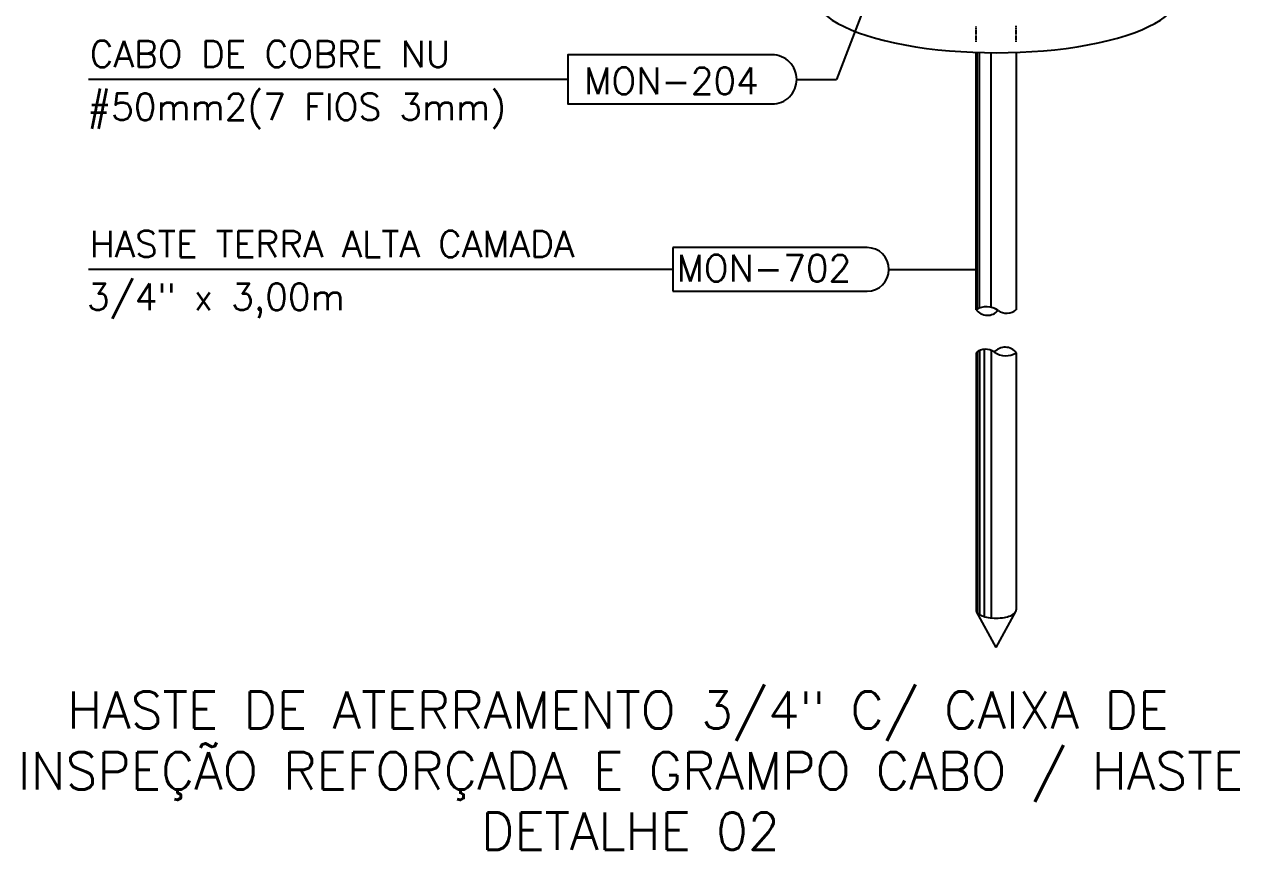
# Model space of a CAD drawing. Extents: x -1836 to 8857, y -4220 to 3051.
# Drawn here: x 7022 to 7596, y -88 to 302 of the extents above; entities that cross this region are included whole.
import ezdxf
from ezdxf.enums import TextEntityAlignment as Align

# ---------------------------------------------------------------- set-up
doc = ezdxf.new("R2010")
doc.units = 0
doc.header["$MEASUREMENT"] = 0
doc.linetypes.add('HIDDEN', pattern=[0.375, 0.25, -0.125])
for name, color, linetype in [('15', 1, 'CONTINUOUS'), ('25', 2, 'CONTINUOUS'), ('50', 5, 'CONTINUOUS')]:
    doc.layers.add(name, color=color, linetype=linetype)
doc.styles.add('25CL', font='ROMANS.shx', dxfattribs={"height": 2.5})
doc.styles.add('35CL', font='ROMANS.shx', dxfattribs={"height": 3.5})

msp = doc.modelspace()

# ---------------------------------------------------------------- linework, layer by layer
at = {"layer": '15', "color": 1}
for p, q in [((7444.28, 376.04), (7405.74, 275.51)), ((7278.97, 275.51), (7052.68, 275.51)), ((7387.02, 275.5), (7405.74, 275.51)), ((7328.54, 185.82), (7052.68, 185.82)), ((7430.57, 185.81), (7471.63, 185.81))]:
    msp.add_line(p, q, dxfattribs=at)
at = {"layer": '15', "linetype": 'HIDDEN', "ltscale": 2}
for p, q in [((7471.8, 293.22), (7471.8, 300.58)), ((7490.66, 293.22), (7490.66, 300.86))]:
    msp.add_line(p, q, dxfattribs=at)
at = {"layer": '15'}
for p, q in [((7472.16, 167.07), (7472.16, 288.21)), ((7473.26, 167.59), (7473.26, 288.18)), ((7478.76, 167.98), (7478.76, 288.09)), ((7472.16, 146.82), (7472.16, 23.91)), ((7473.26, 147.47), (7473.26, 23)), ((7475.46, 148.1), (7475.46, 21.99)), ((7478.76, 147.67), (7478.76, 21.34))]:
    msp.add_line(p, q, dxfattribs=at)
at = {"layer": '25'}
for p, q in [((7471.8, 166.81), (7471.8, 288.22)), ((7490.66, 288.21), (7490.66, 166.81)), ((7471.72, 146.47), (7471.72, 25.07)), ((7490.66, 146.47), (7490.66, 25.07)), ((7481.19, 7.38), (7471.88, 24.35)), ((7481.19, 7.38), (7490.5, 24.35))]:
    msp.add_line(p, q, dxfattribs=at)
at = {"layer": '25', "color": 2}
for p, q in [((7420.27, 196.13), (7328.54, 196.13)), ((7328.54, 196.13), (7328.54, 175.51)), ((7328.54, 175.51), (7420.27, 175.51))]:
    msp.add_line(p, q, dxfattribs=at)
at = {"layer": '25'}
for points in [[(7387.02, 275.52, 0.414214), (7375.43, 287.11), (7278.97, 287.11), (7278.97, 263.92), (7375.43, 263.92, 0.414214), (7387.02, 275.5)], [(7471.72, 25.07, 0.200763), (7472.24, 23.82, 0.097959), (7474.49, 22.34, 0.055088), (7477.33, 21.53, 0.041915), (7481.19, 21.21, 0.041915), (7485.05, 21.53, 0.055088), (7487.88, 22.34, 0.097959), (7490.14, 23.82, 0.200763), (7490.66, 25.07, 0.200763)]]:
    msp.add_lwpolyline(points, format="xyb", dxfattribs=at)
at = {"layer": '25', "color": 2}
for centre, start, end in [((7420.27, 185.83), 0, 90), ((7420.27, 185.81), 270, 0)]:
    msp.add_arc(centre, 10.3, start, end, dxfattribs=at)
at = {"layer": '25'}
for centre, radius, start, end in [((7476.63, 158.96), 9.26, 54.15238, 122.0382), ((7477.03, 170.85), 6.67, 217.2178, 318.97277), ((7486.14, 172.12), 6.97, 234.15238, 310.42505), ((7476.24, 141.17), 6.97, 54.15238, 130.42505), ((7485.35, 142.44), 6.67, 37.2178, 138.97277), ((7485.74, 154.33), 9.26, 234.15238, 302.0382)]:
    msp.add_arc(centre, radius, start, end, dxfattribs=at)
at = {"layer": '25', "color": 2}
msp.add_ellipse((7481.27, 315.83), major_axis=(-86.4, 0), ratio=0.3211, start_param=6.283185, end_param=9.424778, dxfattribs=at)

# ---------------------------------------------------------------- texts
at = {"layer": '25', "style": '25CL'}
for s, p in [('CABO DE COBRE NU', (7053.23, 281.27)), ('MON-204', (7286.63, 268.56)), ('#50mm2(7 FIOS 3mm)', (7052.12, 256.35)), ('HASTE TERRA ALTA CAMADA', (7053.23, 191.57)), ('MON-702', (7330.26, 180.15)), ('3/4" x 3,00m', (7052, 166.65))]:
    msp.add_text(s, height=12.5, dxfattribs=at).set_placement(p)
at = {"layer": '50', "style": '35CL'}
for s, p in [('HASTE DE ATERRAMENTO 3/4" C/ CAIXA DE ', (7308.51, -22.14)), ('INSPEÇÃO REFORÇADA E GRAMPO CABO / HASTE', (7308.51, -50.86)), ('DETALHE 02', (7308.51, -79.34))]:
    msp.add_text(s, height=17.5, dxfattribs=at).set_placement(p, align=Align.MIDDLE_CENTER)

doc.saveas('drawing.dxf')
